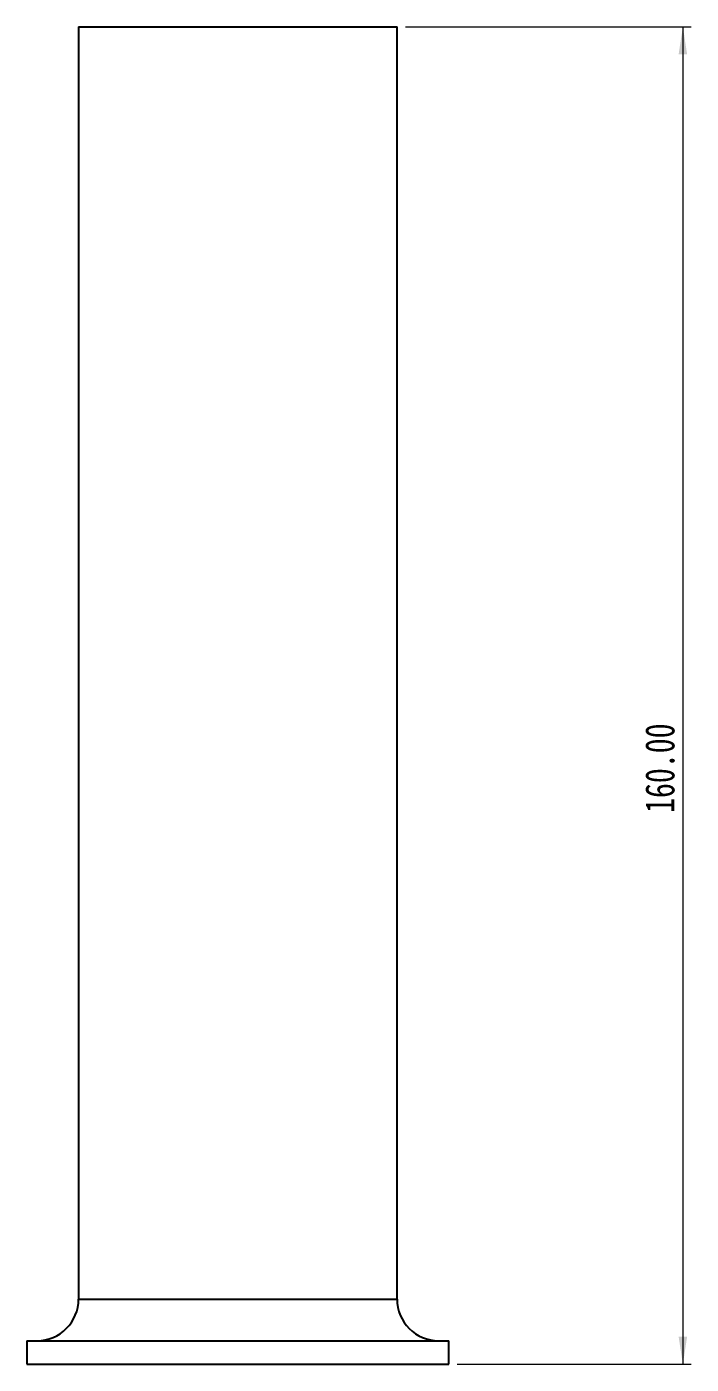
# Model space of a CAD drawing. Header units: millimetres. Extents: x 18 to 361, y 95 to 272.
# Drawn here: x 281.9 to 361.4, y 99.6 to 259.6 of the extents above; entities that cross this region are included whole.
import ezdxf

# ---------------------------------------------------------------- set-up
doc = ezdxf.new("R2010")
doc.units = ezdxf.units.MM
doc.styles.add('SLDTEXTSTYLE0', font='TXT', dxfattribs={"width": 0.75})
doc.dimstyles.new('SLDDIMSTYLE1', dxfattribs={"dimtxt": 3.5, "dimasz": 3.302, "dimexe": 0, "dimexo": 0.0625, "dimgap": 0.875, "dimtad": 1, "dimrnd": 1e-09, "dimzin": 4, "dimdsep": 46, "dimtxsty": 'SLDTEXTSTYLE0', "dimsah": 1, "dimcen": 0.09, "dimadec": 0, "dimazin": 1, "dimtfac": 1, "dimtofl": 0, "dimtmove": 0, "dimatfit": 3, "dimfxl": 0, "dimfrac": 2, "dimtolj": 1, "dimtzin": 12, "dimarcsym": 0})

# ---------------------------------------------------------------- blocks, each defined once
blk = doc.blocks.new('_D_16')
at = {"color": 7, "linetype": 'Continuous', "lineweight": 0}
for p, q in [((327.17, 259.64), (361.37, 259.64)), ((360.37, 259.64), (360.37, 99.64)), ((333.37, 99.64), (361.37, 99.64))]:
    blk.add_line(p, q, dxfattribs=at)
at = {"color": 7, "linetype": 'Continuous', "lineweight": 18}
for points in [[(360.37, 259.64), (359.86, 256.34), (360.88, 256.34)], [(360.37, 99.64), (360.88, 102.94), (359.86, 102.94)]]:
    blk.add_solid(points, dxfattribs=at)
at = {"color": 7, "linetype": 'Continuous', "lineweight": 18, "insert": (355.86, 165.59), "char_height": 3.5, "attachment_point": 1, "rotation": 90, "style": 'SLDTEXTSTYLE0'}
blk.add_mtext('160.00', dxfattribs=at)

msp = doc.modelspace()

# ---------------------------------------------------------------- linework, layer by layer
at = {"color": 7, "linetype": 'Continuous', "lineweight": 25}
for p, q in [((288.072, 259.641), (288.072, 107.441)), ((288.072, 259.641), (307.122, 259.641)), ((307.122, 259.641), (326.172, 259.641)), ((326.172, 107.441), (326.172, 259.641)), ((281.872, 102.441), (281.872, 99.641)), ((281.872, 102.441), (307.122, 102.441)), ((307.122, 102.441), (332.372, 102.441)), ((332.372, 99.641), (332.372, 102.441)), ((281.872, 99.641), (307.122, 99.641)), ((307.122, 99.641), (332.372, 99.641))]:
    msp.add_line(p, q, dxfattribs=at)
at = {"color": 8, "linetype": 'Continuous', "lineweight": 25}
for p, q in [((288.072, 107.441), (307.122, 107.441)), ((307.122, 107.441), (326.172, 107.441))]:
    msp.add_line(p, q, dxfattribs=at)
at = {"color": 7, "linetype": 'Continuous', "lineweight": 25}
for centre, start, end in [((283.072, 107.441), 270, 0), ((331.172, 107.441), 180, 270)]:
    msp.add_arc(centre, 5, start, end, dxfattribs=at)

# ---------------------------------------------------------------- dimensions: what is measured, and where the dimension line sits
at = {"color": 7, "linetype": 'Continuous', "lineweight": 18}
dim = msp.add_linear_dim(base=(360.372, 99.641), p1=(326.172, 259.641), p2=(332.372, 99.641), angle=90, dimstyle='SLDDIMSTYLE1', dxfattribs=at)
dim.commit()
dim.dimension.update_dxf_attribs({"geometry": '_D_16', "text_midpoint": (360.372, 172.702), "dimtype": 160})

doc.saveas('drawing.dxf')
